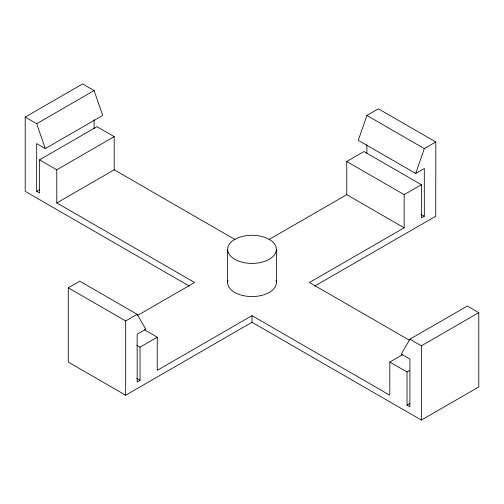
<?xml version="1.0" encoding="UTF-8"?>
<svg xmlns="http://www.w3.org/2000/svg" width="504" height="504" viewBox="0 0 504 504"><rect width="100%" height="100%" fill="white"/><g stroke="black" fill="none" stroke-linecap="round" stroke-linejoin="round"><path stroke-width="0.76" d="M346.739 161.501L404.158 194.651L404.158 227.802L346.739 194.651L346.739 161.501L363.964 151.559L421.382 184.703L421.445 217.892L424.311 216.235L424.311 168.5L415.699 173.471L358.281 140.32L366.893 115.46L378.378 108.826L435.796 141.977L435.765 216.216L314.855 285.995M415.699 173.471L424.311 148.604L435.796 141.977M157.261 337.195L140.036 347.143L140.036 380.293L137.164 381.95L137.164 334.209L145.776 329.238L137.164 314.32L79.745 281.169L68.26 287.803L68.26 362.061L125.679 395.205L252 322.276L421.382 420.071L478.8 386.921L478.8 312.663L467.315 306.035L409.897 339.186L401.285 354.104L409.897 359.075L409.897 406.81L407.03 405.153L407.03 372.002L389.8 362.055L389.8 395.205L252 315.649L157.261 370.346L157.261 337.195L144.428 329.786M189.139 285.988L25.2 191.337L25.2 117.079L82.618 83.929L94.103 90.562L102.715 115.422L45.297 148.573L36.685 143.602L36.685 191.337L39.551 192.994L39.551 159.844L96.97 126.693L114.2 136.641L114.2 169.791L235.028 239.551M25.2 117.079L36.685 123.707L94.103 90.562M39.551 159.844L56.782 169.791L114.2 136.641M36.685 191.337L39.388 189.775M56.782 169.791L56.782 202.936L114.2 169.791M68.26 287.803L125.679 320.954L137.164 314.32M137.327 315.554L194.582 282.498L56.782 202.936M269.041 239.513L346.739 194.651M404.158 194.651L421.382 184.703M404.158 227.802L309.418 282.498L409.204 340.112M389.8 362.055L402.639 354.646M409.897 339.186L421.382 345.813L478.8 312.663M407.03 372.002L409.727 370.44M407.03 405.153L409.727 403.591M366.893 115.46L424.311 148.604M420.935 214.282L424.311 216.235M136.66 345.19L140.036 347.143M136.66 378.34L140.036 380.293M36.685 123.707L45.297 148.573M421.382 345.813L421.382 420.071M366.893 144.736L366.893 153.348M276.362 249.348A24.362 14.062 0 0 1 239.822 261.526A24.362 14.062 0 0 1 239.822 237.17A24.362 14.062 0 0 1 276.362 249.348L276.362 282.498M252 315.649L252 322.276M227.638 249.348L227.638 282.498M125.679 320.954L125.679 395.205M94.103 119.839L94.103 128.451M276.06 280.293A24.362 14.062 0 0 1 252 296.56A24.362 14.062 0 0 1 227.94 280.293"/></g></svg>
